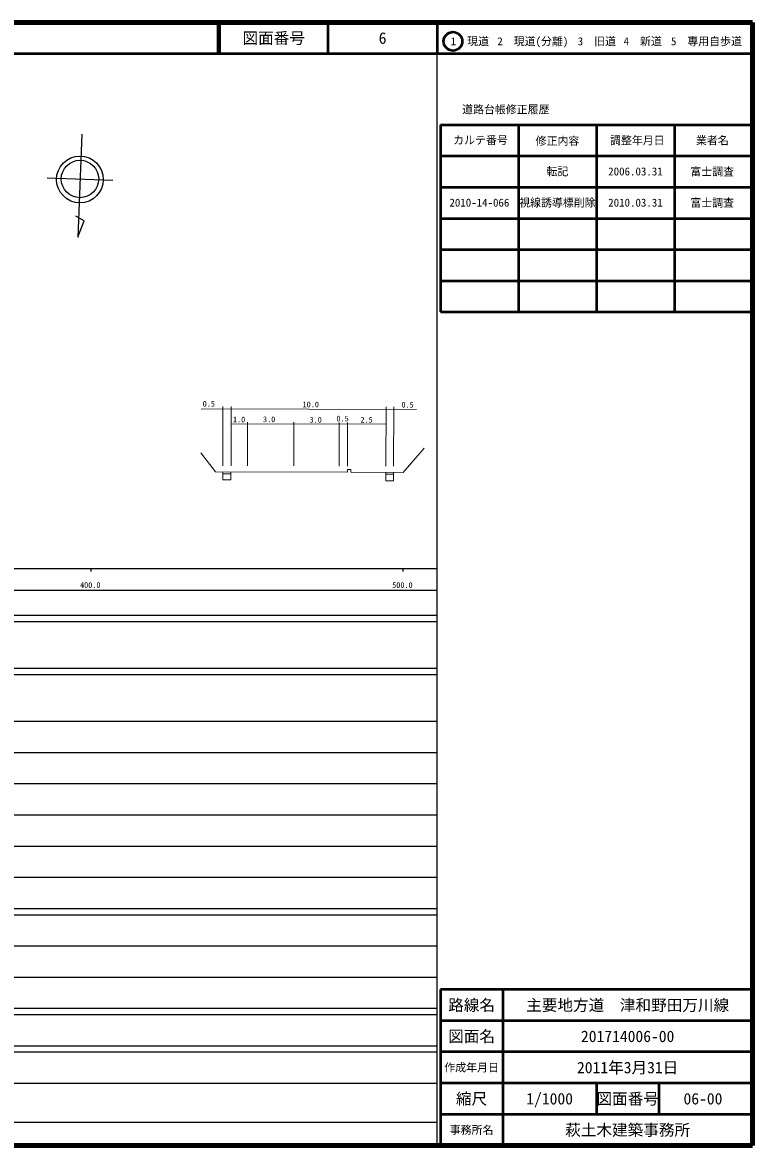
# Model space of a CAD drawing. Units: millimetres, scale not verified. Extents: x 40000 to 680000, y 20000 to 380000.
# Drawn here: x 446122 to 680000, y 20000 to 380000 of the extents above; entities that cross this region are included whole.
import ezdxf
from ezdxf.enums import TextEntityAlignment as Align

# ---------------------------------------------------------------- set-up
doc = ezdxf.new("R2010")
doc.units = ezdxf.units.MM
doc.header["$LTSCALE"] = 1000
for name, color, linetype, lineweight in [('M-BMK-HTXT', 7, 'Continuous', 13), ('M-STR-STRC', 7, 'Continuous', 25), ('M-TTL', 2, 'Continuous', 140), ('M-TTL-BAND', 7, 'Continuous', 25), ('M-TTL-FRAM', 2, 'Continuous', 50), ('M-TTL-LINE', 7, 'Continuous', 50)]:
    doc.layers.add(name, color=color, linetype=linetype, lineweight=lineweight)
doc.layers.add('M-TTL-TXT', color=7, linetype='Continuous')
doc.styles.add('ＭＳ ゴシック', font='')
doc.styles.get('ＭＳ ゴシック').set_extended_font_data('MS Gothic')

msp = doc.modelspace()

# ---------------------------------------------------------------- linework, layer by layer
at = {"layer": 'M-BMK-HTXT'}
for p, q in [((572347, 255988), (503347, 256174)), ((510298, 237911), (510349, 256911)), ((512927, 237904), (512978, 256903)), ((562574, 237769), (562625, 256769)), ((565032, 237763), (565084, 256763)), ((562610, 251214), (512963, 251348)), ((518223, 237889), (518260, 251889)), ((533001, 237849), (533039, 251849)), ((547546, 237810), (547583, 251810)), ((550225, 237803), (550263, 251803)), ((568082, 235754), (574817, 243574)), ((510292, 235911), (510286, 233360)), ((510291, 235361), (512920, 235353)), ((512922, 235904), (512915, 233353)), ((550220, 235803), (550222, 236738)), ((550222, 236738), (551335, 236735)), ((551335, 236735), (551333, 235800)), ((551333, 235800), (568082, 235754)), ((562569, 235769), (562561, 233048)), ((562567, 235189), (565026, 235182)), ((565027, 235763), (565020, 233041)), ((510286, 233360), (512915, 233353)), ((562561, 233048), (565020, 233041))]:
    msp.add_line(p, q, dxfattribs=at)
msp.add_lwpolyline([(503238, 242091), (507926, 235917), (550220, 235803)], dxfattribs=at)
at = {"layer": 'M-STR-STRC'}
for p, q in [((465086, 344169), (463902, 311161)), ((475059, 329302), (454073, 330055)), ((465899, 316465), (463267, 317906)), ((463902, 311161), (465899, 316465))]:
    msp.add_line(p, q, dxfattribs=at)
for centre, radius in [((464524, 329680), 7500), ((464538, 329837), 6000)]:
    msp.add_circle(centre, radius, dxfattribs=at)
at = {"layer": 'M-TTL'}
for p, q in [((680000, 380000), (40000, 380000)), ((680000, 20000), (680000, 380000)), ((40000, 20000), (680000, 20000))]:
    msp.add_line(p, q, dxfattribs=at)
at = {"layer": 'M-TTL-BAND'}
for p, q in [((579000, 20000), (579000, 370000)), ((40000, 205000), (579000, 205000)), ((468000, 205000), (468000, 204000)), ((568000, 205000), (568000, 204000)), ((68000, 198000), (579000, 198000)), ((40000, 190000), (579000, 190000)), ((40000, 188000), (579000, 188000)), ((40000, 173000), (579000, 173000)), ((40000, 171000), (579000, 171000)), ((40000, 156000), (579000, 156000)), ((46000, 146000), (579000, 146000)), ((52000, 136000), (579000, 136000)), ((46000, 126000), (579000, 126000)), ((52000, 116000), (579000, 116000)), ((46000, 106000), (579000, 106000)), ((40000, 96000), (579000, 96000)), ((40000, 94000), (579000, 94000)), ((49000, 84000), (579000, 84000)), ((40000, 74000), (579000, 74000)), ((40000, 64000), (579000, 64000)), ((40000, 62000), (579000, 62000)), ((40000, 52000), (579000, 52000)), ((40000, 50000), (579000, 50000)), ((40000, 40000), (579000, 40000)), ((68000, 27500), (579000, 27500))]:
    msp.add_line(p, q, dxfattribs=at)
at = {"layer": 'M-TTL-FRAM'}
for p, q in [((580000, 347197), (580000, 287197)), ((580000, 347197), (680000, 347197)), ((580000, 287197), (680000, 287197)), ((680000, 70000), (580000, 70000)), ((580000, 70000), (580000, 20000))]:
    msp.add_line(p, q, dxfattribs=at)
at = {"layer": 'M-TTL-LINE'}
for p, q in [((508747, 380000), (508747, 370000)), ((509247, 380000), (509247, 370000)), ((543997, 380000), (543997, 370000)), ((579000, 380000), (579000, 370000)), ((40000, 370000), (680000, 370000)), ((605000, 347197), (605000, 287197)), ((630000, 347197), (630000, 287197)), ((655000, 347197), (655000, 287197)), ((580000, 337197), (680000, 337197)), ((580000, 327197), (680000, 327197)), ((580000, 317197), (680000, 317197)), ((580000, 307197), (680000, 307197)), ((580000, 297197), (680000, 297197)), ((600000, 70000), (600000, 20000)), ((680000, 60000), (580000, 60000)), ((680000, 50000), (580000, 50000)), ((680000, 40000), (580000, 40000)), ((630000, 40000), (630000, 30000)), ((650000, 40000), (650000, 30000)), ((680000, 30000), (580000, 30000))]:
    msp.add_line(p, q, dxfattribs=at)
msp.add_circle((584031, 373958), 3000, dxfattribs=at)

# ---------------------------------------------------------------- texts
at = {"layer": 'M-BMK-HTXT', "style": 'ＭＳ ゴシック'}
for s, p in [('0.5', (505810, 257775)), ('10.0', (538483, 257542)), ('0.5', (569499, 257464)), ('1.0', (515519, 252726)), ('3.0', (525150, 252804)), ('3.0', (540062, 252649)), ('0.5', (548684, 253037)), ('2.5', (556373, 252649))]:
    msp.add_text(s, height=1833, dxfattribs=at).set_placement(p, align=Align.MIDDLE_CENTER)
at = {"layer": 'M-TTL-BAND', "style": 'ＭＳ ゴシック'}
for s, p in [('400.0', (467844, 198195)), ('500.0', (567844, 198195))]:
    msp.add_text(s, height=1833, dxfattribs=at).set_placement(p, align=Align.BOTTOM_CENTER)
at = {"layer": 'M-TTL-TXT', "style": 'ＭＳ ゴシック'}
for s, height, p in [('図面番号', 3666, (526622, 375000)), ('6', 3666, (561497, 375000)), ('1\u3000現道', 2566, (589448, 373958)), ('2\u3000現道(分離)', 2566, (609619, 373958)), ('3\u3000旧道', 2566, (630121, 373958)), ('4\u3000新道', 2566, (644824, 373958)), ('5\u3000専用自歩道', 2566, (665228, 373958)), ('道路台帳修正履歴', 2566, (600968, 352113)), ('カルテ番号', 2566, (592839, 342277)), ('修正内容', 2566, (617509, 342023)), ('調整年月日', 2566, (643089, 342197)), ('業者名', 2566, (667134, 342197)), ('転記', 2566, (617500, 332245)), ('2006.03.31', 2566, (642500, 332245)), ('富士調査', 2566, (667077, 332189)), ('2010-14-066', 2566, (592500, 322245)), ('視線誘導標削除', 2566, (617500, 322245)), ('2010.03.31', 2566, (642500, 322245)), ('富士調査', 2566, (667077, 322189)), ('路線名', 3666, (590000, 65000)), ('路線名', 3666, (590000, 65000)), ('主要地方道\u3000津和野田万川線', 3666, (640000, 65000)), ('図面名', 3666, (590000, 55000)), ('図面名', 3666, (590000, 55000)), ('201714006-00', 3666, (640000, 55000)), ('2011年3月31日', 3666, (640000, 45000)), ('作成年月日', 2566, (590000, 45000)), ('作成年月日', 2566, (590000, 45000)), ('縮尺', 3666, (590000, 35000)), ('縮尺', 3666, (590000, 35000)), ('1/1000', 3666, (615000, 35000)), ('図面番号', 3666, (640000, 35000)), ('図面番号', 3666, (640000, 35000)), ('06-00', 3666, (664125, 35000)), ('事務所名', 2566, (590000, 25000)), ('事務所名', 2566, (590000, 25000)), ('萩土木建築事務所', 3666, (640000, 25000))]:
    msp.add_text(s, height=height, dxfattribs=at).set_placement(p, align=Align.MIDDLE_CENTER)

doc.saveas('drawing.dxf')
